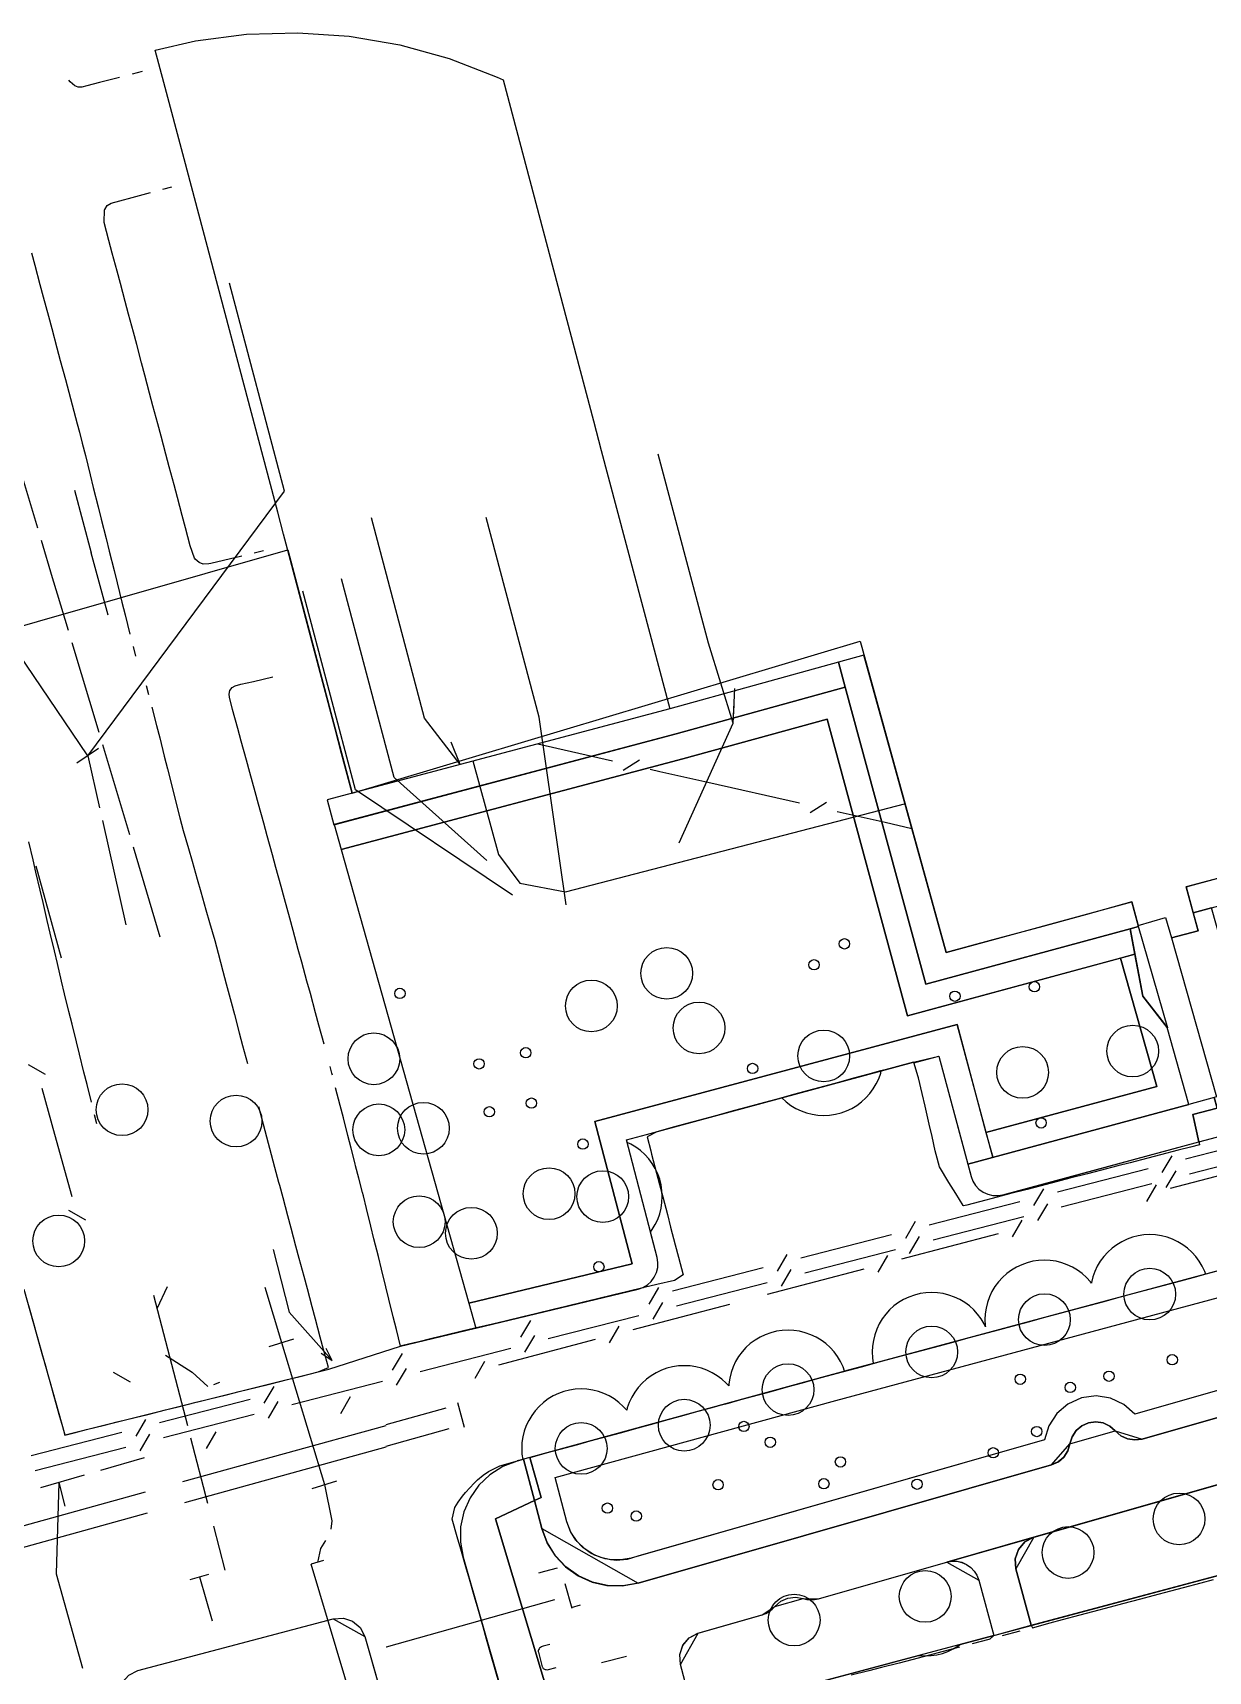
# Model space of a CAD drawing. Header units: metres. Extents: x 16996 to 17837, y 14166 to 14459.
# Drawn here: x 17236.3 to 17281.8, y 14275.7 to 14339.1 of the extents above; entities that cross this region are included whole.
import ezdxf

# ---------------------------------------------------------------- set-up
doc = ezdxf.new("R2010")
doc.units = ezdxf.units.M
for name, color, linetype in [('BOUNDARY', 7, 'Continuous'), ('BUILDING', 7, 'Continuous'), ('CURB', 7, 'Continuous'), ('ELECTR_CABLE', 7, 'Continuous'), ('ELECTR_CABLE_COMM', 7, 'Continuous'), ('GRASS', 7, 'Continuous'), ('HEAT', 7, 'Continuous'), ('OVERHEAD_POWER_LINE', 7, 'Continuous'), ('ROAD', 7, 'Continuous'), ('SEWER', 7, 'Continuous'), ('SIDEWALK_PATH', 7, 'Continuous'), ('TREE', 3, 'Continuous'), ('WATER_PIPELINE', 7, 'Continuous')]:
    doc.layers.add(name, color=color, linetype=linetype)

# ---------------------------------------------------------------- blocks, each defined once
blk = doc.blocks.new('СИРЕНЬ_ОБЫКНОВЕННАЯ')
blk.add_circle((0, 0), 0.2)
blk = doc.blocks.new('СНЕЖНОЯГОДНИК_MAGIC_BERRY')
blk.add_circle((0, 0), 0.2)
blk = doc.blocks.new('СПИРЕЯ_БУМАЛЬДА')
blk.add_circle((0, 0), 0.2)
blk = doc.blocks.new('СПИРЕЯ_ALBA')
blk.add_circle((0, 0), 0.2)
blk = doc.blocks.new('ВЕЙНИК_КАРЛ_ФЕСТЕР')
blk.add_circle((0, 0), 0.2)
blk = doc.blocks.new('БРУННЕРА_МИСТЕР_МОРС')
blk.add_circle((0, 0), 0.2)
blk = doc.blocks.new('ХОСТА_BARBARA_ANN')
blk.add_circle((0, 0), 0.2)
blk = doc.blocks.new('ЛИПА_КРУПНОЛИСТНАЯ')
blk.add_circle((0, 0), 0.2)
blk = doc.blocks.new('ЧЕРЕМУХА_МААКА')
blk.add_circle((0, 0), 0.2)
blk = doc.blocks.new('ЯБЛОНЯ_НЕДЗВЕЦКОГО')
blk.add_circle((0, 0), 0.2)

msp = doc.modelspace()

# ---------------------------------------------------------------- linework, layer by layer
at = {"layer": 'BOUNDARY'}
msp.add_lwpolyline([(17217.232, 14310.768), (17246.194, 14319.058), (17248.687, 14309.65), (17268.335, 14315.523), (17271.656, 14303.49), (17278.835, 14305.444), (17279.084, 14304.528), (17280.14, 14304.835), (17280.363, 14304.046), (17281.399, 14304.326), (17280.941, 14306.017), (17295.831, 14310.07)], dxfattribs=at)
at = {"layer": 'BUILDING'}
msp.add_lwpolyline([(17258.017, 14324.041), (17258.319, 14322.901), (17260.196, 14315.819), (17260.917, 14313.098), (17260.968, 14312.905), (17250, 14309.998), (17249.429, 14309.847), (17248.687, 14309.65), (17248.638, 14309.833), (17248.28, 14311.185), (17248.03, 14312.13), (17247.129, 14315.527), (17246.354, 14318.452), (17246.033, 14319.664), (17245.808, 14320.511), (17242.187, 14334.176), (17241.403, 14337.131), (17241.074, 14338.375), (17242.625, 14338.737), (17244.596, 14338.994), (17246.582, 14339.054), (17248.565, 14338.917), (17250.524, 14338.583), (17252.44, 14338.057), (17254.295, 14337.343), (17254.521, 14337.229)], close=True, dxfattribs=at)
at = {"layer": 'CURB'}
for points in [[(17240.569, 14337.552), (17240.179, 14337.453)], [(17239.694, 14337.33), (17238.914, 14337.132), (17238.431, 14337.005), (17238.239, 14336.954), (17238.095, 14336.953), (17237.958, 14337.008), (17237.782, 14337.152), (17237.731, 14337.223)], [(17241.366, 14333), (17241.715, 14333.093)], [(17244.417, 14318.817), (17243.714, 14318.649), (17243.228, 14318.533), (17243.139, 14318.512), (17242.927, 14318.499), (17242.771, 14318.569), (17242.615, 14318.701), (17242.595, 14318.739), (17242.429, 14319.208), (17242.243, 14319.906), (17242.114, 14320.389), (17241.928, 14321.087), (17241.799, 14321.57), (17241.613, 14322.268), (17241.485, 14322.751), (17241.299, 14323.449), (17241.17, 14323.932), (17240.984, 14324.63), (17240.855, 14325.113), (17240.669, 14325.811), (17240.541, 14326.295), (17240.355, 14326.992), (17240.226, 14327.476), (17240.04, 14328.174), (17239.911, 14328.657), (17239.725, 14329.355), (17239.597, 14329.838), (17239.411, 14330.536), (17239.282, 14331.019), (17239.096, 14331.717), (17239.115, 14332.205), (17239.12, 14332.223), (17239.216, 14332.377), (17239.37, 14332.469), (17239.702, 14332.557), (17240.185, 14332.686), (17240.883, 14332.871)], [(17236.286, 14330.546), (17236.415, 14330.063), (17236.614, 14329.32), (17236.743, 14328.837), (17236.942, 14328.093), (17237.072, 14327.611), (17237.271, 14326.867), (17237.4, 14326.384), (17237.599, 14325.641), (17237.728, 14325.158), (17237.927, 14324.415), (17238.056, 14323.932), (17238.145, 14323.601), (17238.248, 14323.187), (17238.37, 14322.702), (17238.556, 14321.955), (17238.677, 14321.47), (17238.864, 14320.724), (17238.985, 14320.239), (17239.171, 14319.492), (17239.292, 14319.007), (17239.479, 14318.26), (17239.6, 14317.775), (17239.786, 14317.029), (17239.907, 14316.544), (17240.094, 14315.797)], [(17245.254, 14319.017), (17244.903, 14318.933)], [(17240.215, 14315.312), (17240.308, 14314.939)], [(17247.605, 14299.933), (17247.403, 14300.672), (17247.272, 14301.154), (17247.07, 14301.893), (17246.938, 14302.375), (17246.737, 14303.114), (17246.605, 14303.596), (17246.403, 14304.335), (17246.272, 14304.817), (17246.07, 14305.556), (17245.939, 14306.038), (17245.737, 14306.777), (17245.605, 14307.259), (17245.403, 14307.998), (17245.27, 14308.48), (17245.068, 14309.218), (17244.936, 14309.701), (17244.733, 14310.439), (17244.601, 14310.921), (17244.399, 14311.66), (17244.267, 14312.142), (17244.064, 14312.88), (17243.941, 14313.365), (17243.927, 14313.473), (17243.956, 14313.611), (17244.041, 14313.726), (17244.16, 14313.803), (17244.385, 14313.855), (17244.872, 14313.968), (17245.618, 14314.141)], [(17240.728, 14313.816), (17240.818, 14313.461)], [(17247.72, 14309.394), (17247.977, 14308.427), (17261.216, 14311.936), (17267.754, 14313.746), (17270.865, 14302.261), (17279.094, 14304.491)], [(17240.941, 14312.977), (17241.121, 14312.268), (17241.244, 14311.783), (17241.423, 14311.074), (17241.546, 14310.589), (17241.726, 14309.88), (17241.849, 14309.395), (17242.029, 14308.686), (17242.158, 14308.203), (17242.358, 14307.5), (17242.495, 14307.019), (17242.696, 14306.315), (17242.833, 14305.834), (17243.033, 14305.131), (17243.17, 14304.65), (17243.371, 14303.946), (17243.5, 14303.463), (17243.688, 14302.756), (17243.816, 14302.273), (17244.004, 14301.566), (17244.132, 14301.082), (17244.319, 14300.375), (17244.447, 14299.892), (17244.635, 14299.185)], [(17238.607, 14297.689), (17238.438, 14298.375), (17238.318, 14298.86), (17238.148, 14299.546), (17238.028, 14300.032), (17237.858, 14300.717), (17237.738, 14301.203), (17237.568, 14301.889), (17237.449, 14302.374), (17237.288, 14303.062), (17237.174, 14303.549), (17237.012, 14304.237), (17236.898, 14304.723), (17236.737, 14305.411), (17236.623, 14305.898), (17236.462, 14306.586), (17236.348, 14307.073), (17236.186, 14307.761)], [(17247.925, 14298.739), (17247.904, 14298.823), (17247.851, 14299.028), (17247.837, 14299.081)], [(17281.377, 14296.389), (17281.442, 14296.11), (17281.455, 14296.051), (17281.107, 14295.961), (17280.623, 14295.835), (17279.941, 14295.658), (17279.457, 14295.533), (17278.774, 14295.355), (17278.29, 14295.23), (17277.607, 14295.053), (17277.123, 14294.927), (17276.44, 14294.75), (17275.956, 14294.625), (17275.273, 14294.448), (17274.789, 14294.322), (17274.106, 14294.145), (17273.622, 14294.019), (17272.939, 14293.842), (17272.455, 14293.717), (17272.324, 14293.683), (17272.312, 14293.701), (17272.026, 14294.168), (17271.764, 14294.594), (17271.395, 14295.195), (17271.265, 14295.675), (17271.235, 14295.809), (17271.108, 14296.363), (17270.997, 14296.85), (17270.84, 14297.538), (17270.729, 14298.026), (17270.589, 14298.635), (17270.565, 14298.712), (17270.412, 14299.188), (17270.392, 14299.248), (17269.773, 14299.08), (17269.291, 14298.949), (17269.12, 14298.903), (17268.61, 14298.764), (17268.127, 14298.633), (17267.446, 14298.449), (17266.964, 14298.318), (17266.283, 14298.133), (17265.8, 14298.002), (17265.119, 14297.817), (17264.637, 14297.686), (17263.956, 14297.501), (17263.474, 14297.37), (17262.793, 14297.185), (17262.31, 14297.054), (17261.629, 14296.869), (17261.147, 14296.738), (17260.466, 14296.554), (17260.089, 14296.361), (17260.231, 14295.816), (17260.266, 14295.679), (17260.392, 14295.195), (17260.57, 14294.512), (17260.696, 14294.028), (17260.874, 14293.346), (17261, 14292.862), (17261.178, 14292.179), (17261.304, 14291.695), (17261.482, 14291.012), (17261.15, 14290.803), (17260.464, 14290.638), (17259.977, 14290.522), (17259.291, 14290.357), (17258.805, 14290.24), (17258.119, 14290.076), (17257.633, 14289.959), (17256.947, 14289.794), (17256.461, 14289.678), (17255.775, 14289.513), (17255.289, 14289.396), (17254.603, 14289.232), (17254.116, 14289.115), (17253.43, 14288.95), (17252.944, 14288.833), (17252.258, 14288.669), (17251.772, 14288.552), (17251.216, 14288.419), (17251.086, 14288.387), (17250.6, 14288.271), (17250.556, 14288.26), (17250.398, 14288.901), (17250.278, 14289.387), (17250.108, 14290.072), (17249.988, 14290.557), (17249.819, 14291.242), (17249.699, 14291.727), (17249.53, 14292.412), (17249.41, 14292.898), (17249.24, 14293.583), (17249.12, 14294.068), (17249.087, 14294.204), (17248.947, 14294.752), (17248.822, 14295.236), (17248.803, 14295.311), (17248.647, 14295.919), (17248.523, 14296.404), (17248.348, 14297.087), (17248.224, 14297.572), (17248.049, 14298.255)], [(17236.172, 14289.835), (17236.365, 14289.146), (17236.5, 14288.665), (17236.693, 14287.976), (17236.827, 14287.494), (17236.921, 14287.159), (17237.02, 14286.805), (17237.155, 14286.324), (17237.348, 14285.635), (17237.483, 14285.153), (17237.576, 14284.822), (17237.839, 14284.887), (17237.936, 14284.912), (17238.421, 14285.032), (17239.115, 14285.205), (17239.6, 14285.326), (17240.295, 14285.499), (17240.78, 14285.62), (17241.474, 14285.793), (17241.959, 14285.914), (17242.653, 14286.087), (17243.138, 14286.208), (17243.833, 14286.381), (17244.318, 14286.501), (17245.012, 14286.674), (17245.497, 14286.795), (17246.191, 14286.968), (17246.676, 14287.089), (17247.371, 14287.262), (17247.77, 14287.434), (17247.585, 14288.125), (17247.456, 14288.608), (17247.271, 14289.299), (17247.142, 14289.782), (17246.958, 14290.473), (17246.829, 14290.956), (17246.644, 14291.647), (17246.515, 14292.13), (17246.33, 14292.822), (17246.2, 14293.304), (17246.014, 14293.995), (17245.884, 14294.478), (17245.853, 14294.592), (17245.7, 14295.169), (17245.572, 14295.653), (17245.388, 14296.344), (17245.26, 14296.827), (17245.077, 14297.519)], [(17272.487, 14295.302), (17281.041, 14297.604)], [(17238.812, 14296.861), (17238.728, 14297.204)], [(17281.187, 14297.22), (17281.266, 14296.876)], [(17255.562, 14283.954), (17255.569, 14283.956), (17256.245, 14284.141), (17256.727, 14284.273), (17257.41, 14284.461), (17257.892, 14284.593), (17258.575, 14284.78), (17259.057, 14284.913), (17259.74, 14285.1), (17260.222, 14285.232), (17260.905, 14285.42), (17261.387, 14285.552), (17262.07, 14285.74), (17262.552, 14285.872), (17262.965, 14285.985), (17263.235, 14286.059), (17263.717, 14286.192), (17264.4, 14286.379), (17264.882, 14286.511), (17265.565, 14286.699), (17266.047, 14286.831), (17266.73, 14287.018), (17267.213, 14287.15), (17267.896, 14287.334), (17268.379, 14287.464), (17269.063, 14287.648), (17269.546, 14287.778), (17270.23, 14287.962), (17270.712, 14288.092), (17271.396, 14288.277), (17271.879, 14288.407), (17272.563, 14288.591), (17273.045, 14288.721), (17273.729, 14288.905), (17274.212, 14289.035), (17274.896, 14289.219), (17275.379, 14289.349), (17276.062, 14289.533), (17276.545, 14289.663), (17277.229, 14289.847), (17277.712, 14289.977), (17278.396, 14290.161), (17278.878, 14290.291), (17279.562, 14290.475), (17280.045, 14290.605), (17280.729, 14290.789), (17281.212, 14290.919), (17281.895, 14291.103)], [(17254.413, 14275.079), (17254.218, 14275.76), (17254.08, 14276.241), (17253.885, 14276.921), (17253.748, 14277.402), (17253.553, 14278.083), (17253.415, 14278.563), (17253.22, 14279.244), (17253.082, 14279.725), (17252.888, 14280.406), (17252.75, 14280.886), (17252.555, 14281.567), (17252.661, 14282.021), (17252.787, 14282.226), (17252.952, 14282.458), (17253.067, 14282.6), (17253.407, 14282.966), (17253.534, 14283.086), (17253.752, 14283.268), (17253.954, 14283.414), (17254.397, 14283.634), (17255.08, 14283.821), (17255.309, 14283.884), (17256.02, 14281.211), (17259.744, 14279.099), (17275.729, 14283.668), (17276.443, 14284.481), (17278.193, 14284.981), (17279.228, 14284.668), (17291.17, 14288.082)], [(17286.1, 14284.033), (17275.042, 14280.872), (17274.352, 14279.647), (17274.947, 14277.463), (17274.99, 14277.371), (17275.674, 14277.553), (17276.157, 14277.682), (17276.841, 14277.865), (17277.324, 14277.994), (17278.008, 14278.176), (17278.491, 14278.305), (17279.176, 14278.488), (17279.659, 14278.617), (17280.343, 14278.799), (17280.826, 14278.928), (17281.51, 14279.111), (17281.993, 14279.239)], [(17261.895, 14274.006), (17261.381, 14275.947), (17262.072, 14277.164), (17264.539, 14277.869), (17265.035, 14278.193), (17266.122, 14278.504), (17266.714, 14278.491), (17271.677, 14279.91), (17272.916, 14279.211), (17273.5, 14277.069), (17273.339, 14276.93), (17273.3, 14276.92), (17272.655, 14276.748)], [(17240.404, 14275.71), (17247.955, 14277.719), (17249.174, 14277.028), (17250.068, 14273.906), (17248.006, 14270.195), (17244.258, 14269.128), (17240.533, 14271.259), (17239.693, 14274.492)], [(17274.506, 14277.242), (17273.822, 14277.059)], [(17272.172, 14276.618), (17271.488, 14276.436), (17271.005, 14276.306), (17270.321, 14276.124), (17269.836, 14275.999), (17269.15, 14275.827), (17268.665, 14275.705), (17267.978, 14275.533)]]:
    msp.add_lwpolyline(points, dxfattribs=at)
at = {"layer": 'ELECTR_CABLE'}
for points in [[(17238.46, 14311.09), (17246.071, 14321.326), (17243.938, 14329.374)], [(17235.475, 14323.388), (17236.517, 14319.912)], [(17236.66, 14319.433), (17237.092, 14317.992), (17237.282, 14317.358), (17237.702, 14315.956)], [(17238.46, 14311.09), (17234.57, 14316.83)], [(17237.845, 14315.477), (17238.887, 14312.001)], [(17239.03, 14311.522), (17240.072, 14308.045)], [(17238.874, 14311.371), (17238.046, 14310.809)], [(17238.46, 14311.09), (17238.917, 14309.074)], [(17239.028, 14308.586), (17239.942, 14304.554)], [(17240.215, 14307.566), (17241.256, 14304.09)], [(17237.453, 14303.264), (17236.467, 14306.827)], [(17241.145, 14289.721), (17241.547, 14290.565)], [(17245.314, 14290.544), (17245.958, 14288.395)], [(17242.327, 14285.18), (17241.016, 14290.219)], [(17245.479, 14288.25), (17246.437, 14288.54)], [(17245.958, 14288.395), (17247.619, 14282.905)], [(17241.472, 14287.913), (17242.501, 14287.252), (17243.101, 14286.697)], [(17243.336, 14286.781), (17243.572, 14286.866)], [(17243.109, 14282.176), (17242.453, 14284.696)], [(17247.14, 14282.76), (17248.098, 14283.05)], [(17247.619, 14282.905), (17247.9, 14281.504), (17247.86, 14281.185)], [(17243.779, 14279.6), (17243.338, 14281.294)], [(17247.652, 14280.74), (17247.461, 14280.428), (17247.344, 14279.897)], [(17247.584, 14279.968), (17247.104, 14279.826)], [(17250, 14270.124), (17247.104, 14279.826)], [(17242.428, 14279.236), (17243.15, 14279.436)], [(17242.789, 14279.336), (17243.269, 14277.636)], [(17256.129, 14279.544), (17255.888, 14279.478)], [(17256.611, 14279.676), (17256.129, 14279.544)]]:
    msp.add_lwpolyline(points, dxfattribs=at)
at = {"layer": 'ELECTR_CABLE_COMM'}
for points in [[(17255.869, 14311.554), (17258.753, 14310.902)], [(17259.167, 14310.537), (17259.801, 14310.937)], [(17260.216, 14310.572), (17260.581, 14310.489), (17262.437, 14310.07), (17265.983, 14309.268)], [(17266.397, 14308.903), (17267.031, 14309.303)], [(17267.446, 14308.938), (17269.297, 14308.519), (17270.329, 14308.285)], [(17236.165, 14299.146), (17236.817, 14298.776)], [(17236.691, 14298.238), (17237.182, 14296.46)], [(17237.182, 14296.46), (17237.848, 14294.052)], [(17284.422, 14296.388), (17280.914, 14295.487)], [(17280.379, 14295.623), (17279.997, 14294.977)], [(17284.573, 14295.807), (17281.066, 14294.906)], [(17279.461, 14295.113), (17275.954, 14294.212)], [(17280.531, 14295.042), (17280.149, 14294.397)], [(17280.329, 14294.363), (17284.074, 14295.346)], [(17275.418, 14294.348), (17275.037, 14293.703)], [(17279.613, 14294.533), (17276.107, 14293.632)], [(17279.415, 14293.849), (17279.793, 14294.496)], [(17274.501, 14293.839), (17270.994, 14292.938)], [(17275.571, 14293.768), (17275.19, 14293.123)], [(17237.722, 14293.514), (17238.374, 14293.145)], [(17270.458, 14293.074), (17270.077, 14292.429)], [(17274.654, 14293.259), (17271.147, 14292.358)], [(17274.22, 14292.484), (17274.598, 14293.131)], [(17269.541, 14292.565), (17266.034, 14291.664)], [(17269.94, 14291.634), (17273.684, 14292.617)], [(17270.612, 14292.494), (17270.23, 14291.849)], [(17265.498, 14291.8), (17265.117, 14291.155)], [(17269.695, 14291.985), (17266.188, 14291.084)], [(17269.025, 14291.12), (17269.403, 14291.767)], [(17264.581, 14291.291), (17261.074, 14290.39)], [(17264.745, 14290.269), (17268.489, 14291.253)], [(17265.652, 14291.22), (17265.271, 14290.575)], [(17260.538, 14290.526), (17260.156, 14289.881)], [(17264.735, 14290.711), (17261.229, 14289.81)], [(17259.55, 14288.905), (17263.294, 14289.888)], [(17260.693, 14289.946), (17260.312, 14289.301)], [(17255.578, 14289.252), (17255.196, 14288.606)], [(17259.776, 14289.437), (17256.269, 14288.536)], [(17255.734, 14288.672), (17255.352, 14288.027)], [(17258.636, 14288.39), (17259.014, 14289.038)], [(17250.618, 14287.977), (17250.236, 14287.332)], [(17254.816, 14288.163), (17251.31, 14287.262)], [(17254.355, 14287.54), (17258.099, 14288.524)], [(17250.774, 14287.398), (17250.393, 14286.753)], [(17253.441, 14287.026), (17253.819, 14287.673)], [(17239.452, 14287.253), (17240.104, 14286.884)], [(17245.657, 14286.703), (17245.276, 14286.058)], [(17249.857, 14286.889), (17246.351, 14285.988)], [(17244.74, 14286.194), (17241.233, 14285.293)], [(17245.815, 14286.124), (17245.433, 14285.479)], [(17248.246, 14285.661), (17248.624, 14286.309)], [(17240.697, 14285.429), (17240.316, 14284.784)], [(17244.898, 14285.615), (17241.391, 14284.714)], [(17239.78, 14284.92), (17236.273, 14284.019)], [(17240.855, 14284.85), (17240.474, 14284.205)], [(17243.051, 14284.297), (17243.429, 14284.944)], [(17239.938, 14284.341), (17236.432, 14283.44)], [(17240.643, 14283.938), (17238.962, 14283.45)], [(17238.32, 14283.264), (17236.639, 14282.777)], [(17237.351, 14282.983), (17237.244, 14279.449), (17238.263, 14275.807)], [(17237.351, 14282.983), (17237.573, 14282.076)]]:
    msp.add_lwpolyline(points, dxfattribs=at)
at = {"layer": 'GRASS'}
for points in [[(17247.991, 14308.431), (17248.262, 14307.468), (17261.477, 14310.971), (17267.051, 14312.514), (17270.161, 14301.035), (17278.951, 14303.416), (17278.764, 14304.401), (17270.865, 14302.261), (17267.754, 14313.746), (17261.216, 14311.936)], [(17248.262, 14307.468), (17253.2, 14289.923), (17259.511, 14291.438), (17258.076, 14296.947), (17272.074, 14300.702), (17273.194, 14296.528), (17279.804, 14298.307), (17278.401, 14303.267), (17270.161, 14301.035), (17267.051, 14312.514), (17261.477, 14310.971)], [(17279.094, 14304.491), (17278.764, 14304.401), (17279.26, 14301.792), (17280.22, 14300.555)], [(17281.041, 14297.604), (17280.199, 14300.582), (17279.26, 14301.792), (17278.951, 14303.416), (17278.401, 14303.267), (17279.804, 14298.307), (17273.194, 14296.528), (17273.453, 14295.562)], [(17253.2, 14289.923), (17253.471, 14288.96), (17259.744, 14290.466), (17259.932, 14290.531), (17260.102, 14290.632), (17260.249, 14290.764), (17260.368, 14290.924), (17260.453, 14291.104), (17260.501, 14291.296), (17260.509, 14291.493), (17260.478, 14291.69), (17259.294, 14296.238), (17260.067, 14296.445), (17270.392, 14299.248), (17271.367, 14299.477), (17272.487, 14295.302), (17273.453, 14295.562), (17272.074, 14300.702), (17258.076, 14296.947), (17259.511, 14291.438)], [(17255.562, 14283.954), (17255.309, 14283.884), (17255.733, 14282.29), (17255.993, 14282.412)], [(17275.042, 14280.872), (17274.692, 14280.691), (17274.446, 14280.401), (17274.325, 14280.04), (17274.352, 14279.647), (17274.947, 14277.463), (17287.991, 14280.943), (17287.34, 14283.334), (17287.269, 14283.519), (17287.164, 14283.686), (17287.029, 14283.828), (17286.866, 14283.942), (17286.685, 14284.022), (17286.492, 14284.064), (17286.296, 14284.068), (17286.1, 14284.033)]]:
    msp.add_lwpolyline(points, close=True, dxfattribs=at)
for points in [[(17285.279, 14292.014), (17267.124, 14287.126), (17255.562, 14283.954), (17255.993, 14282.412), (17255.733, 14282.29), (17256.02, 14281.211), (17256.229, 14280.656), (17256.54, 14280.156), (17256.942, 14279.727), (17257.425, 14279.382), (17257.967, 14279.138), (17258.54, 14279.007), (17259.128, 14278.99), (17259.713, 14279.09), (17275.733, 14283.669), (17275.994, 14283.788), (17276.207, 14283.971), (17276.36, 14284.206), (17276.443, 14284.481), (17276.526, 14284.756), (17276.681, 14284.992), (17276.895, 14285.176), (17277.157, 14285.293), (17277.442, 14285.332), (17277.721, 14285.289), (17277.977, 14285.171), (17278.193, 14284.981), (17278.409, 14284.791), (17278.665, 14284.673), (17278.944, 14284.63), (17279.228, 14284.668), (17291.17, 14288.082)], [(17290.904, 14289.046), (17278.954, 14285.63), (17278.521, 14286.009), (17278.01, 14286.247), (17277.452, 14286.332), (17276.882, 14286.255), (17276.358, 14286.019), (17275.93, 14285.652), (17275.621, 14285.18), (17275.454, 14284.63), (17259.469, 14280.06), (17259.077, 14279.989), (17258.682, 14279.997), (17258.297, 14280.082), (17257.932, 14280.244), (17257.607, 14280.474), (17257.336, 14280.761), (17257.127, 14281.096), (17256.987, 14281.469), (17256.531, 14283.182), (17267.386, 14286.161), (17285.542, 14291.049)], [(17291.172, 14289.123), (17278.954, 14285.63), (17278.521, 14286.009), (17278.01, 14286.247), (17277.452, 14286.332), (17276.882, 14286.255), (17276.358, 14286.019), (17275.93, 14285.652), (17275.621, 14285.18), (17275.454, 14284.63), (17259.737, 14280.137), (17259.321, 14280.01), (17258.893, 14279.975), (17258.467, 14280.03), (17258.059, 14280.177), (17257.69, 14280.407), (17257.383, 14280.706), (17257.145, 14281.064), (17256.987, 14281.469), (17256.531, 14283.182), (17267.386, 14286.161), (17285.542, 14291.049)], [(17261.895, 14274.006), (17261.381, 14275.947), (17261.356, 14276.333), (17261.473, 14276.688), (17261.713, 14276.976), (17262.054, 14277.158), (17264.539, 14277.869), (17264.68, 14277.921), (17264.811, 14277.994), (17264.93, 14278.085), (17265.035, 14278.193), (17265.261, 14278.395), (17265.53, 14278.517), (17265.824, 14278.556), (17266.122, 14278.504), (17266.268, 14278.467), (17266.417, 14278.453), (17266.567, 14278.461), (17266.714, 14278.491), (17271.681, 14279.911), (17271.876, 14279.945), (17272.072, 14279.941), (17272.263, 14279.898), (17272.444, 14279.818), (17272.606, 14279.704), (17272.741, 14279.562), (17272.846, 14279.396), (17272.916, 14279.211), (17273.499, 14277.071), (17265.286, 14274.88)]]:
    msp.add_lwpolyline(points, dxfattribs=at)
at = {"layer": 'HEAT'}
for points in [[(17252.865, 14310.757), (17251.487, 14312.552), (17249.436, 14320.29)], [(17256.956, 14305.321), (17255.922, 14312.58), (17253.873, 14320.312)], [(17253.89, 14307.048), (17250.309, 14310.249), (17248.27, 14317.94)], [(17254.889, 14305.703), (17248.821, 14309.772), (17246.783, 14317.463)], [(17252.865, 14310.757), (17252.515, 14311.623)], [(17253.347, 14310.89), (17254.347, 14307.271), (17255.173, 14306.159), (17256.938, 14305.833), (17270.099, 14309.247)]]:
    msp.add_lwpolyline(points, dxfattribs=at)
at = {"layer": 'OVERHEAD_POWER_LINE'}
for points in [[(17237.957, 14321.358), (17238.592, 14318.94)], [(17239.254, 14316.529), (17238.592, 14318.94)], [(17245.633, 14291.996), (17246.256, 14289.575)], [(17247.914, 14287.704), (17246.256, 14289.575)], [(17247.483, 14287.988), (17247.914, 14287.704), (17247.682, 14288.168)]]:
    msp.add_lwpolyline(points, dxfattribs=at)
at = {"layer": 'ROAD'}
for points in [[(17235.994, 14290.468), (17237.574, 14284.831), (17237.575, 14284.828), (17237.578, 14284.825), (17237.582, 14284.824), (17237.586, 14284.824), (17247.788, 14287.366), (17247.789, 14287.366), (17250.557, 14288.26), (17259.744, 14290.466), (17259.745, 14290.466), (17259.932, 14290.531), (17259.934, 14290.532), (17260.102, 14290.632), (17260.104, 14290.633), (17260.249, 14290.763), (17260.25, 14290.765), (17260.368, 14290.923), (17260.369, 14290.925), (17260.453, 14291.103), (17260.454, 14291.105), (17260.501, 14291.295), (17260.501, 14291.297), (17260.51, 14291.492), (17260.51, 14291.494), (17260.479, 14291.69), (17260.479, 14291.691), (17260.222, 14292.674), (17260.29, 14292.765), (17260.406, 14292.959), (17260.502, 14293.163), (17260.578, 14293.375), (17260.633, 14293.594), (17260.666, 14293.817), (17260.678, 14294.043), (17260.666, 14294.268), (17260.633, 14294.492), (17260.578, 14294.711), (17260.502, 14294.923), (17260.406, 14295.127), (17260.29, 14295.321), (17260.155, 14295.502), (17260.004, 14295.669), (17259.837, 14295.821), (17259.655, 14295.955), (17259.462, 14296.071), (17259.32, 14296.138), (17259.295, 14296.237), (17259.295, 14296.238), (17259.296, 14296.238), (17260.067, 14296.445), (17265.291, 14297.863), (17265.296, 14297.858), (17265.463, 14297.706), (17265.645, 14297.571), (17265.838, 14297.455), (17266.042, 14297.359), (17266.255, 14297.283), (17266.474, 14297.228), (17266.697, 14297.195), (17266.923, 14297.184), (17267.148, 14297.195), (17267.371, 14297.228), (17267.59, 14297.283), (17267.803, 14297.359), (17268.007, 14297.455), (17268.2, 14297.571), (17268.382, 14297.706), (17268.549, 14297.858), (17268.7, 14298.025), (17268.835, 14298.206), (17268.951, 14298.4), (17269.047, 14298.604), (17269.123, 14298.816), (17269.147, 14298.91), (17270.392, 14299.248), (17270.393, 14299.248), (17270.398, 14299.227), (17270.4, 14299.224), (17270.403, 14299.221), (17270.406, 14299.22), (17270.41, 14299.22), (17271.367, 14299.477), (17271.368, 14299.477), (17271.368, 14299.476), (17272.617, 14294.82), (17272.617, 14294.819), (17272.686, 14294.636), (17272.687, 14294.635), (17272.79, 14294.471), (17272.791, 14294.469), (17272.923, 14294.328), (17272.924, 14294.327), (17273.083, 14294.213), (17273.085, 14294.212), (17273.262, 14294.132), (17273.264, 14294.131), (17273.453, 14294.088), (17273.454, 14294.087), (17273.648, 14294.081), (17273.65, 14294.081), (17273.843, 14294.113), (17273.844, 14294.113), (17275.91, 14294.669), (17275.996, 14294.691), (17276.014, 14294.697), (17281.431, 14296.156), (17283.966, 14296.838)], [(17285.28, 14292.014), (17281.69, 14291.048), (17281.653, 14291.151), (17281.557, 14291.355), (17281.441, 14291.549), (17281.306, 14291.73), (17281.155, 14291.897), (17280.988, 14292.049), (17280.806, 14292.183), (17280.613, 14292.299), (17280.409, 14292.396), (17280.196, 14292.472), (17279.977, 14292.527), (17279.754, 14292.56), (17279.529, 14292.571), (17279.303, 14292.56), (17279.08, 14292.527), (17278.861, 14292.472), (17278.648, 14292.396), (17278.444, 14292.299), (17278.251, 14292.183), (17278.069, 14292.049), (17277.902, 14291.897), (17277.751, 14291.73), (17277.616, 14291.549), (17277.5, 14291.355), (17277.404, 14291.151), (17277.328, 14290.939), (17277.273, 14290.72), (17277.269, 14290.696), (17277.233, 14290.744), (17277.082, 14290.911), (17276.915, 14291.063), (17276.733, 14291.197), (17276.54, 14291.313), (17276.336, 14291.41), (17276.123, 14291.486), (17275.904, 14291.541), (17275.681, 14291.574), (17275.456, 14291.585), (17275.23, 14291.574), (17275.007, 14291.541), (17274.788, 14291.486), (17274.575, 14291.41), (17274.371, 14291.313), (17274.178, 14291.197), (17273.996, 14291.063), (17273.829, 14290.911), (17273.678, 14290.744), (17273.543, 14290.563), (17273.427, 14290.369), (17273.331, 14290.165), (17273.255, 14289.953), (17273.2, 14289.734), (17273.167, 14289.51), (17273.156, 14289.285), (17273.167, 14289.059), (17273.174, 14289.012), (17273.123, 14289.119), (17273.007, 14289.313), (17272.872, 14289.494), (17272.721, 14289.661), (17272.554, 14289.813), (17272.372, 14289.947), (17272.179, 14290.063), (17271.975, 14290.16), (17271.762, 14290.236), (17271.543, 14290.291), (17271.32, 14290.324), (17271.095, 14290.335), (17270.869, 14290.324), (17270.646, 14290.291), (17270.427, 14290.236), (17270.214, 14290.16), (17270.01, 14290.063), (17269.817, 14289.947), (17269.635, 14289.813), (17269.468, 14289.661), (17269.317, 14289.494), (17269.182, 14289.313), (17269.066, 14289.119), (17268.97, 14288.915), (17268.894, 14288.703), (17268.839, 14288.484), (17268.806, 14288.26), (17268.795, 14288.035), (17268.806, 14287.809), (17268.838, 14287.588), (17267.727, 14287.289), (17267.666, 14287.458), (17267.57, 14287.662), (17267.454, 14287.856), (17267.319, 14288.037), (17267.168, 14288.204), (17267.001, 14288.356), (17266.819, 14288.49), (17266.626, 14288.606), (17266.422, 14288.703), (17266.209, 14288.779), (17265.99, 14288.834), (17265.767, 14288.867), (17265.542, 14288.878), (17265.316, 14288.867), (17265.093, 14288.834), (17264.874, 14288.779), (17264.661, 14288.703), (17264.457, 14288.606), (17264.264, 14288.49), (17264.082, 14288.356), (17263.915, 14288.204), (17263.764, 14288.037), (17263.629, 14287.856), (17263.513, 14287.662), (17263.417, 14287.458), (17263.341, 14287.246), (17263.286, 14287.027), (17263.253, 14286.803), (17263.249, 14286.722), (17263.152, 14286.829), (17262.985, 14286.981), (17262.803, 14287.115), (17262.61, 14287.231), (17262.406, 14287.328), (17262.193, 14287.404), (17261.974, 14287.459), (17261.751, 14287.492), (17261.526, 14287.503), (17261.3, 14287.492), (17261.077, 14287.459), (17260.858, 14287.404), (17260.645, 14287.328), (17260.441, 14287.231), (17260.248, 14287.115), (17260.066, 14286.981), (17259.899, 14286.829), (17259.748, 14286.662), (17259.613, 14286.481), (17259.497, 14286.287), (17259.401, 14286.083), (17259.325, 14285.871), (17259.303, 14285.783), (17259.168, 14285.931), (17259.001, 14286.083), (17258.819, 14286.217), (17258.626, 14286.333), (17258.422, 14286.43), (17258.209, 14286.506), (17257.99, 14286.561), (17257.767, 14286.594), (17257.542, 14286.605), (17257.316, 14286.594), (17257.093, 14286.561), (17256.874, 14286.506), (17256.661, 14286.43), (17256.457, 14286.333), (17256.264, 14286.217), (17256.082, 14286.083), (17255.915, 14285.931), (17255.764, 14285.764), (17255.629, 14285.583), (17255.513, 14285.389), (17255.417, 14285.185), (17255.341, 14284.973), (17255.286, 14284.754), (17255.253, 14284.53), (17255.242, 14284.305), (17255.253, 14284.079), (17255.283, 14283.877), (17255.067, 14283.818), (17255.066, 14283.817), (17254.512, 14283.604), (17254.51, 14283.604), (17254.014, 14283.289), (17254.013, 14283.288), (17253.587, 14282.882), (17253.586, 14282.881), (17253.246, 14282.395), (17253.245, 14282.394), (17253.007, 14281.85), (17253.006, 14281.848), (17252.881, 14281.275), (17252.881, 14281.273), (17252.87, 14280.685), (17252.87, 14280.683), (17252.976, 14280.099), (17252.976, 14280.098), (17254.395, 14275.145)], [(17265.288, 14274.88), (17270.591, 14276.295), (17270.619, 14276.291), (17270.845, 14276.28), (17271.07, 14276.291), (17271.293, 14276.324), (17271.512, 14276.379), (17271.725, 14276.455), (17271.929, 14276.551), (17272.122, 14276.667), (17272.199, 14276.724), (17286.573, 14280.56)]]:
    msp.add_lwpolyline(points, dxfattribs=at)
at = {"layer": 'SEWER'}
for points in [[(17263.421, 14312.35), (17262.461, 14315.444), (17260.524, 14322.753)], [(17263.421, 14312.35), (17263.485, 14313.693)], [(17263.421, 14312.35), (17263.455, 14313.049)], [(17261.337, 14307.728), (17263.421, 14312.35)], [(17252.758, 14286.077), (17253.024, 14285.123)], [(17250, 14285.223), (17252.326, 14285.869)], [(17242.137, 14283.019), (17250, 14285.19)], [(17250, 14284.392), (17252.432, 14285.069)], [(17242.221, 14282.212), (17250, 14284.36)], [(17232.828, 14280.449), (17240.691, 14282.62)], [(17232.996, 14279.665), (17240.775, 14281.813)], [(17256.335, 14276.727), (17256.066, 14276.657), (17256.029, 14276.645), (17256.002, 14276.63), (17255.965, 14276.609), (17255.934, 14276.582), (17255.913, 14276.555), (17255.896, 14276.52), (17255.884, 14276.483), (17255.884, 14276.455), (17255.887, 14276.427), (17256.034, 14275.861), (17256.045, 14275.838), (17256.057, 14275.82), (17256.077, 14275.799), (17256.097, 14275.785), (17256.125, 14275.769), (17256.154, 14275.755), (17256.189, 14275.75), (17256.237, 14275.746), (17256.274, 14275.751), (17256.574, 14275.829)], [(17259.292, 14276.259), (17258.331, 14276.017)]]:
    msp.add_lwpolyline(points, dxfattribs=at)
at = {"layer": 'SIDEWALK_PATH'}
for points in [[(17260.968, 14312.905), (17247.72, 14309.394), (17247.977, 14308.427), (17261.216, 14311.936), (17267.754, 14313.746), (17267.495, 14314.712)], [(17268.473, 14314.983), (17267.495, 14314.712), (17267.754, 14313.746), (17270.865, 14302.261), (17278.764, 14304.401), (17279.094, 14304.491), (17278.835, 14305.444), (17277.043, 14304.945), (17275.249, 14304.454), (17273.453, 14303.968), (17271.656, 14303.49)], [(17296.057, 14309.039), (17296.108, 14309.053), (17296.037, 14309.307), (17295.968, 14309.561), (17295.899, 14309.816), (17295.831, 14310.07), (17292.114, 14309.036), (17288.394, 14308.016), (17284.669, 14307.01), (17280.941, 14306.017), (17281.211, 14305.018), (17281.914, 14305.208)], [(17282.761, 14302.211), (17281.914, 14305.208), (17281.211, 14305.018), (17281.399, 14304.326), (17280.363, 14304.046), (17282.102, 14297.898), (17282.015, 14297.874), (17282.133, 14297.466), (17281.187, 14297.22), (17281.431, 14296.156), (17283.966, 14296.838), (17284.258, 14296.919)], [(17281.431, 14296.156), (17281.187, 14297.22), (17282.133, 14297.466), (17282.015, 14297.874), (17281.041, 14297.604), (17272.487, 14295.302), (17272.617, 14294.82), (17272.686, 14294.635), (17272.79, 14294.47), (17272.923, 14294.327), (17273.083, 14294.212), (17273.263, 14294.131), (17273.453, 14294.087), (17273.648, 14294.081), (17273.843, 14294.113)], [(17254.234, 14281.584), (17255.733, 14282.29), (17255.309, 14283.884), (17255.066, 14283.817), (17254.511, 14283.604), (17254.013, 14283.288), (17253.586, 14282.882), (17253.245, 14282.394), (17253.006, 14281.849), (17252.88, 14281.273), (17252.87, 14280.684), (17252.976, 14280.099), (17254.403, 14275.116), (17254.935, 14274.079), (17255.788, 14273.343), (17256.853, 14272.973), (17258.017, 14273.032), (17258.658, 14273.193), (17258.25, 14274.816), (17256.276, 14274.756)], [(17275.042, 14280.872), (17271.677, 14279.91), (17271.872, 14279.945), (17272.069, 14279.941), (17272.261, 14279.899), (17272.443, 14279.819), (17272.605, 14279.705), (17272.741, 14279.562), (17272.846, 14279.396), (17272.916, 14279.211), (17273.5, 14277.069), (17274.947, 14277.463), (17274.352, 14279.647), (17274.325, 14280.04), (17274.446, 14280.401), (17274.692, 14280.691)], [(17240.404, 14275.71), (17247.955, 14277.719), (17248.347, 14277.744), (17248.706, 14277.623), (17248.994, 14277.377), (17249.174, 14277.028), (17249.73, 14275.087), (17240.198, 14272.55), (17239.693, 14274.492), (17239.671, 14274.887), (17239.798, 14275.247), (17240.049, 14275.535)]]:
    msp.add_lwpolyline(points, close=True, dxfattribs=at)
for points in [[(17291.17, 14288.082), (17279.228, 14284.668), (17278.944, 14284.63), (17278.665, 14284.673), (17278.409, 14284.791), (17278.193, 14284.981), (17277.977, 14285.171), (17277.721, 14285.289), (17277.442, 14285.332), (17277.157, 14285.293), (17276.895, 14285.176), (17276.681, 14284.992), (17276.526, 14284.756), (17276.443, 14284.481), (17276.36, 14284.206), (17276.206, 14283.97), (17275.991, 14283.786), (17275.729, 14283.668), (17259.744, 14279.099), (17259.156, 14278.992), (17258.564, 14279.004), (17257.986, 14279.132), (17257.439, 14279.374), (17256.951, 14279.719), (17256.545, 14280.15), (17256.231, 14280.652), (17256.02, 14281.211), (17255.733, 14282.29), (17254.234, 14281.584), (17256.276, 14274.756)], [(17261.895, 14274.006), (17261.381, 14275.947), (17261.356, 14276.338), (17261.478, 14276.697), (17261.724, 14276.985), (17262.072, 14277.164), (17264.539, 14277.869), (17264.68, 14277.921), (17264.811, 14277.994), (17264.93, 14278.085), (17265.035, 14278.193), (17265.261, 14278.395), (17265.53, 14278.517), (17265.824, 14278.556), (17266.122, 14278.504), (17266.268, 14278.467), (17266.417, 14278.453), (17266.567, 14278.461), (17266.714, 14278.491), (17291.836, 14285.672)]]:
    msp.add_lwpolyline(points, dxfattribs=at)
at = {"layer": 'TREE'}
for centre in [(17260.851, 14302.678), (17257.935, 14301.417), (17262.099, 14300.564), (17278.867, 14299.674), (17249.526, 14299.372), (17266.922, 14299.484), (17274.612, 14298.847), (17239.791, 14297.402), (17244.199, 14296.963), (17249.718, 14296.625), (17251.442, 14296.688), (17256.3, 14294.155), (17258.378, 14294.043), (17251.278, 14293.071), (17237.342, 14292.328), (17253.299, 14292.625), (17279.528, 14290.271), (17275.456, 14289.285), (17271.095, 14288.035), (17265.541, 14286.578), (17261.526, 14285.203), (17257.542, 14284.305), (17280.662, 14281.578), (17276.369, 14280.279), (17270.844, 14278.58), (17265.777, 14277.665)]:
    msp.add_circle(centre, 1, dxfattribs=at)
at = {"layer": 'WATER_PIPELINE'}
for points in [[(17256.913, 14279.081), (17257.182, 14278.121)], [(17250.016, 14276.632), (17256.525, 14278.456)], [(17257.173, 14278.152), (17257.522, 14278.25)], [(17250, 14276.628), (17250.016, 14276.632)]]:
    msp.add_lwpolyline(points, dxfattribs=at)

# ---------------------------------------------------------------- block references
at = {"layer": 'BUSH'}
for name, p in [('СПИРЕЯ_ALBA', (17267.718, 14303.819)), ('ХОСТА_BARBARA_ANN', (17266.545, 14303.009)), ('СИРЕНЬ_ОБЫКНОВЕННАЯ', (17250.536, 14301.902)), ('ХОСТА_BARBARA_ANN', (17271.994, 14301.793)), ('СНЕЖНОЯГОДНИК_MAGIC_BERRY', (17275.066, 14302.16)), ('СПИРЕЯ_БУМАЛЬДА', (17253.592, 14299.177)), ('ВЕЙНИК_КАРЛ_ФЕСТЕР', (17255.398, 14299.609)), ('СПИРЕЯ_БУМАЛЬДА', (17264.172, 14298.999)), ('СПИРЕЯ_БУМАЛЬДА', (17253.991, 14297.324)), ('ВЕЙНИК_КАРЛ_ФЕСТЕР', (17257.612, 14296.076)), ('СПИРЕЯ_БУМАЛЬДА', (17258.227, 14291.33)), ('БРУННЕРА_МИСТЕР_МОРС', (17280.397, 14287.734)), ('СПИРЕЯ_БУМАЛЬДА', (17276.454, 14286.665)), ('СПИРЕЯ_ALBA', (17277.951, 14287.096)), ('СПИРЕЯ_БУМАЛЬДА', (17263.833, 14285.154)), ('ХОСТА_BARBARA_ANN', (17275.156, 14284.958)), ('СПИРЕЯ_ALBA', (17264.855, 14284.543)), ('ВЕЙНИК_КАРЛ_ФЕСТЕР', (17273.478, 14284.135)), ('СПИРЕЯ_ALBA', (17267.568, 14283.782)), ('ВЕЙНИК_КАРЛ_ФЕСТЕР', (17262.838, 14282.899)), ('ХОСТА_BARBARA_ANN', (17266.926, 14282.94)), ('СПИРЕЯ_ALBA', (17270.528, 14282.92)), ('СНЕЖНОЯГОДНИК_MAGIC_BERRY', (17258.557, 14281.996)), ('БРУННЕРА_МИСТЕР_МОРС', (17259.672, 14281.69))]:
    msp.add_blockref(name, p, dxfattribs=at)
at = {"layer": 'TREE'}
for name, p in [('ЛИПА_КРУПНОЛИСТНАЯ', (17255.616, 14297.658)), ('ЧЕРЕМУХА_МААКА', (17275.328, 14296.892)), ('ЯБЛОНЯ_НЕДЗВЕЦКОГО', (17274.521, 14286.979))]:
    msp.add_blockref(name, p, dxfattribs=at)

doc.saveas('drawing.dxf')
